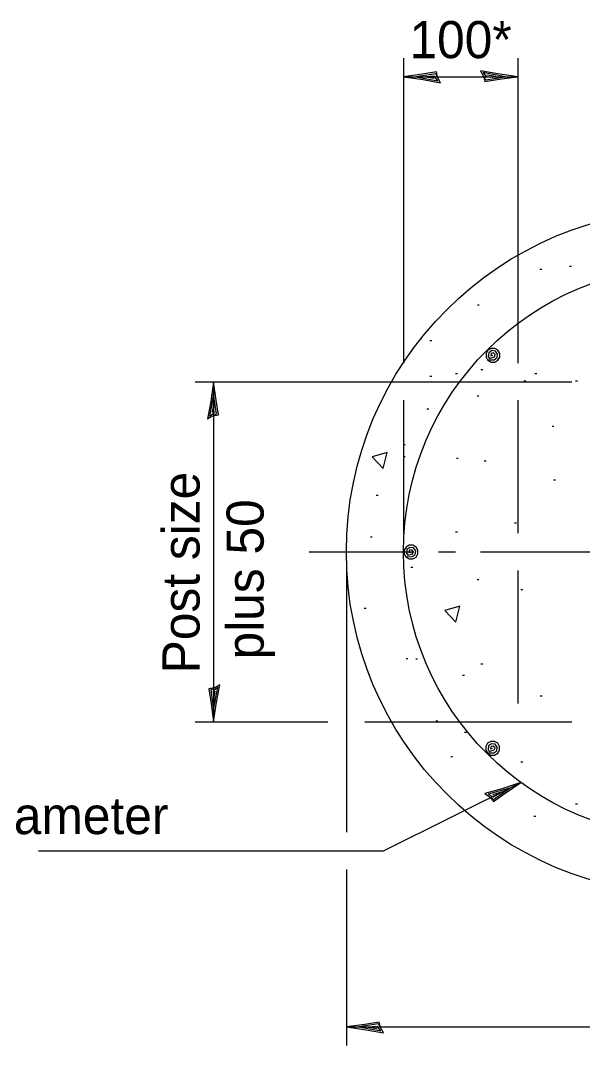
# Model space of a CAD drawing. Extents: x 1499079 to 1501883, y 1499349 to 1499789.
# Drawn here: x 1500239.2 to 1500275.5, y 1499667.7 to 1499734 of the extents above; entities that cross this region are included whole.
import ezdxf

# ---------------------------------------------------------------- set-up
doc = ezdxf.new("R2010")
doc.units = 0
for name, color, linetype in [('Design_EX_Roadway Dimensions', 7, 'Continuous'), ('Design_PR_Roadway Items', 7, 'Continuous'), ('Topo_Building', 7, 'Continuous')]:
    doc.layers.add(name, color=color, linetype=linetype)

msp = doc.modelspace()

# ---------------------------------------------------------------- linework, layer by layer
at = {"layer": 'Design_EX_Roadway Dimensions'}
for p, q in [((1500263.923, 1499731.541), (1500263.923, 1499711.834)), ((1500271.299, 1499731.541), (1500271.299, 1499711.834)), ((1500263.923, 1499730.344), (1500271.299, 1499730.344)), ((1500250.456, 1499710.631), (1500274.786, 1499710.631)), ((1500251.659, 1499710.631), (1500251.659, 1499688.649)), ((1500263.923, 1499709.434), (1500263.923, 1499700.84)), ((1500271.299, 1499709.434), (1500271.299, 1499700.84)), ((1500257.832, 1499699.644), (1500264.591, 1499699.644)), ((1500266.191, 1499699.644), (1500267.285, 1499699.644)), ((1500268.899, 1499699.644), (1500279.857, 1499699.644)), ((1500260.232, 1499698.44), (1500260.232, 1499681.523)), ((1500271.299, 1499698.44), (1500271.299, 1499689.846)), ((1500250.456, 1499688.649), (1500259.028, 1499688.649)), ((1500261.428, 1499688.649), (1500274.786, 1499688.649)), ((1500262.632, 1499680.319), (1500271.498, 1499684.737)), ((1500240.349, 1499680.319), (1500262.632, 1499680.319)), ((1500260.232, 1499679.123), (1500260.232, 1499667.739)), ((1500260.232, 1499668.936), (1500304.488, 1499668.936))]:
    msp.add_line(p, q, dxfattribs=at)
for points in [[(1500266.125, 1499730.308), (1500266.052, 1499730.653), (1500265.12, 1499730.506), (1500263.923, 1499730.344), (1500265.2, 1499730.161), (1500266.316, 1499729.948), (1500266, 1499730.535), (1500264.723, 1499730.337), (1500266.147, 1499730.08), (1500265.934, 1499730.374), (1500265.34, 1499730.33), (1500265.912, 1499730.242)], [(1500269.098, 1499730.374), (1500269.171, 1499730.029), (1500270.096, 1499730.183), (1500271.299, 1499730.344), (1500270.022, 1499730.528), (1500268.899, 1499730.733), (1500269.215, 1499730.146), (1500270.492, 1499730.344), (1500269.068, 1499730.609), (1500269.281, 1499730.315), (1500269.883, 1499730.352), (1500269.303, 1499730.447)], [(1500251.622, 1499708.429), (1500251.967, 1499708.502), (1500251.821, 1499709.434), (1500251.659, 1499710.631), (1500251.476, 1499709.354), (1500251.27, 1499708.231), (1500251.85, 1499708.554), (1500251.659, 1499709.823), (1500251.395, 1499708.407), (1500251.689, 1499708.62), (1500251.652, 1499709.214), (1500251.556, 1499708.642)], [(1500251.689, 1499690.851), (1500251.344, 1499690.778), (1500251.498, 1499689.846), (1500251.659, 1499688.649), (1500251.843, 1499689.926), (1500252.048, 1499691.049), (1500251.468, 1499690.726), (1500251.659, 1499689.457), (1500251.923, 1499690.873), (1500251.63, 1499690.66), (1500251.667, 1499690.066), (1500251.762, 1499690.638)], [(1500269.516, 1499683.783), (1500269.736, 1499683.512), (1500270.499, 1499684.055), (1500271.498, 1499684.737), (1500270.272, 1499684.334), (1500269.178, 1499684.018), (1500269.729, 1499683.636), (1500270.778, 1499684.378), (1500269.391, 1499683.981), (1500269.707, 1499683.813), (1500270.228, 1499684.113), (1500269.67, 1499683.937)], [(1500262.433, 1499668.906), (1500262.36, 1499669.251), (1500261.428, 1499669.097), (1500260.232, 1499668.936), (1500261.509, 1499668.752), (1500262.632, 1499668.547), (1500262.309, 1499669.134), (1500261.039, 1499668.936), (1500262.455, 1499668.679), (1500262.243, 1499668.965), (1500261.648, 1499668.928), (1500262.221, 1499668.84)]]:
    msp.add_lwpolyline(points, dxfattribs=at)
at = {"layer": 'Design_PR_Roadway Items'}
for points in [[(1500269.377, 1499712.025), (1500269.575, 1499711.9), (1500269.817, 1499711.9), (1500270.022, 1499712.025), (1500270.14, 1499712.231), (1500270.14, 1499712.466), (1500270.022, 1499712.671), (1500269.817, 1499712.789), (1500269.575, 1499712.789), (1500269.377, 1499712.671), (1500269.252, 1499712.466), (1500269.252, 1499712.231), (1500269.354, 1499712.047), (1500269.78, 1499712.055), (1500269.964, 1499712.194), (1500269.993, 1499712.422), (1500269.854, 1499712.612), (1500269.619, 1499712.642), (1500269.435, 1499712.495), (1500269.399, 1499712.267), (1500269.479, 1499712.128), (1500269.802, 1499712.238), (1500269.846, 1499712.385), (1500269.736, 1499712.495), (1500269.589, 1499712.451), (1500269.553, 1499712.304), (1500269.699, 1499712.348)], [(1500264.085, 1499699.306), (1500264.29, 1499699.189), (1500264.533, 1499699.189), (1500264.738, 1499699.306), (1500264.855, 1499699.512), (1500264.855, 1499699.746), (1500264.738, 1499699.952), (1500264.533, 1499700.069), (1500264.29, 1499700.069), (1500264.085, 1499699.952), (1500263.967, 1499699.746), (1500263.967, 1499699.512), (1500264.07, 1499699.328), (1500264.488, 1499699.335), (1500264.672, 1499699.475), (1500264.709, 1499699.71), (1500264.562, 1499699.893), (1500264.334, 1499699.923), (1500264.144, 1499699.783), (1500264.114, 1499699.548), (1500264.195, 1499699.416), (1500264.518, 1499699.519), (1500264.555, 1499699.666), (1500264.452, 1499699.776), (1500264.305, 1499699.739), (1500264.261, 1499699.592), (1500264.408, 1499699.629)], [(1500269.354, 1499686.624), (1500269.56, 1499686.506), (1500269.795, 1499686.506), (1500270.008, 1499686.624), (1500270.125, 1499686.829), (1500270.125, 1499687.064), (1500270.008, 1499687.269), (1500269.795, 1499687.387), (1500269.56, 1499687.387), (1500269.354, 1499687.269), (1500269.237, 1499687.064), (1500269.237, 1499686.829), (1500269.34, 1499686.646), (1500269.758, 1499686.653), (1500269.942, 1499686.792), (1500269.978, 1499687.027), (1500269.832, 1499687.211), (1500269.604, 1499687.24), (1500269.413, 1499687.101), (1500269.384, 1499686.866), (1500269.465, 1499686.734), (1500269.788, 1499686.836), (1500269.832, 1499686.983), (1500269.721, 1499687.093), (1500269.575, 1499687.057), (1500269.531, 1499686.91), (1500269.677, 1499686.946)]]:
    msp.add_lwpolyline(points, dxfattribs=at)
for radius in [22.129, 18.44]:
    msp.add_circle((1500282.361, 1499699.64), radius, dxfattribs=at)
at = {"layer": 'Topo_Building'}
for p, q in [((1500272.723, 1499717.911), (1500272.848, 1499717.911)), ((1500274.646, 1499718.102), (1500274.771, 1499718.102)), ((1500268.694, 1499715.607), (1500268.819, 1499715.607)), ((1500265.619, 1499713.302), (1500265.744, 1499713.302)), ((1500265.619, 1499710.998), (1500265.744, 1499710.998)), ((1500267.285, 1499711.166), (1500267.41, 1499711.166)), ((1500268.921, 1499711.431), (1500269.046, 1499711.431)), ((1500272.408, 1499711.166), (1500272.532, 1499711.166)), ((1500271.703, 1499710.689), (1500271.828, 1499710.689)), ((1500275.035, 1499710.689), (1500275.16, 1499710.689)), ((1500268.672, 1499709.728), (1500268.797, 1499709.728)), ((1500265.428, 1499708.884), (1500265.553, 1499708.884)), ((1500273.523, 1499707.761), (1500273.641, 1499707.761)), ((1500263.894, 1499706.579), (1500264.019, 1499706.579)), ((1500263.894, 1499705.809), (1500264.019, 1499705.809)), ((1500267.336, 1499705.684), (1500267.461, 1499705.684)), ((1500269.127, 1499705.522), (1500269.252, 1499705.522)), ((1500273.619, 1499704.297), (1500273.743, 1499704.297)), ((1500262.162, 1499703.313), (1500262.287, 1499703.313)), ((1500271.094, 1499701.523), (1500271.219, 1499701.523)), ((1500261.78, 1499700.62), (1500261.905, 1499700.62)), ((1500267.285, 1499700.943), (1500267.41, 1499700.943)), ((1500264.4, 1499698.653), (1500264.533, 1499698.653)), ((1500268.672, 1499697.853), (1500268.797, 1499697.853)), ((1500271.498, 1499697.207), (1500271.622, 1499697.207)), ((1500261.391, 1499696.011), (1500261.516, 1499696.011)), ((1500264.085, 1499692.745), (1500264.21, 1499692.745)), ((1500264.709, 1499692.737), (1500264.833, 1499692.737)), ((1500268.921, 1499692.414), (1500269.046, 1499692.414)), ((1500267.74, 1499691.673), (1500267.865, 1499691.673)), ((1500272.76, 1499690.337), (1500272.885, 1499690.337)), ((1500266.008, 1499688.715), (1500266.132, 1499688.715)), ((1500267.865, 1499687.996), (1500267.989, 1499687.996)), ((1500266.969, 1499686.411), (1500267.087, 1499686.411)), ((1500271.498, 1499686.08), (1500271.622, 1499686.08)), ((1500275.035, 1499683.365), (1500275.16, 1499683.365)), ((1500272.342, 1499682.565), (1500272.466, 1499682.565))]:
    msp.add_line(p, q, dxfattribs=at)
for points in [[(1500262.866, 1499706.066), (1500261.89, 1499705.787), (1500262.602, 1499705.031), (1500262.866, 1499706.066)], [(1500267.571, 1499696.121), (1500266.588, 1499695.849), (1500267.307, 1499695.093), (1500267.571, 1499696.121)]]:
    msp.add_lwpolyline(points, dxfattribs=at)

# ---------------------------------------------------------------- texts
at = {"layer": 'Design_EX_Roadway Dimensions'}
for s, height, p in [('100*', 2.4, (1500264.306, 1499731.542)), ('M10 spiral, 510 mm outside diameter', 2.39998, (1500195.939, 1499681.399))]:
    msp.add_text(s, height=height, dxfattribs=at).set_placement(p)
for s, height, p in [('Post size', 2.4002, (1500250.75, 1499691.791)), ('plus 50', 2.4, (1500254.89, 1499692.687))]:
    msp.add_text(s, height=height, rotation=90, dxfattribs=at).set_placement(p)

doc.saveas('drawing.dxf')
